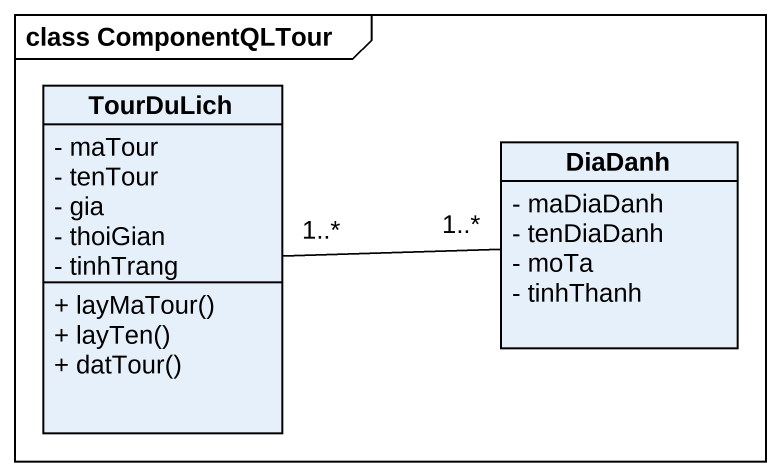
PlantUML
@startuml
mainframe class ComponentQLTour
hide circle
hide empty members
skinparam classAttributeIconSize 0
class TourDuLich {
  - maTour
  - tenTour
  - gia
  - thoiGian
  - tinhTrang
  + layMaTour()
  + layTen()
  + datTour()
}
class DiaDanh {
  - maDiaDanh
  - tenDiaDanh
  - moTa
  - tinhThanh
}
TourDuLich "1..*" -right- "1..*" DiaDanh
@enduml
